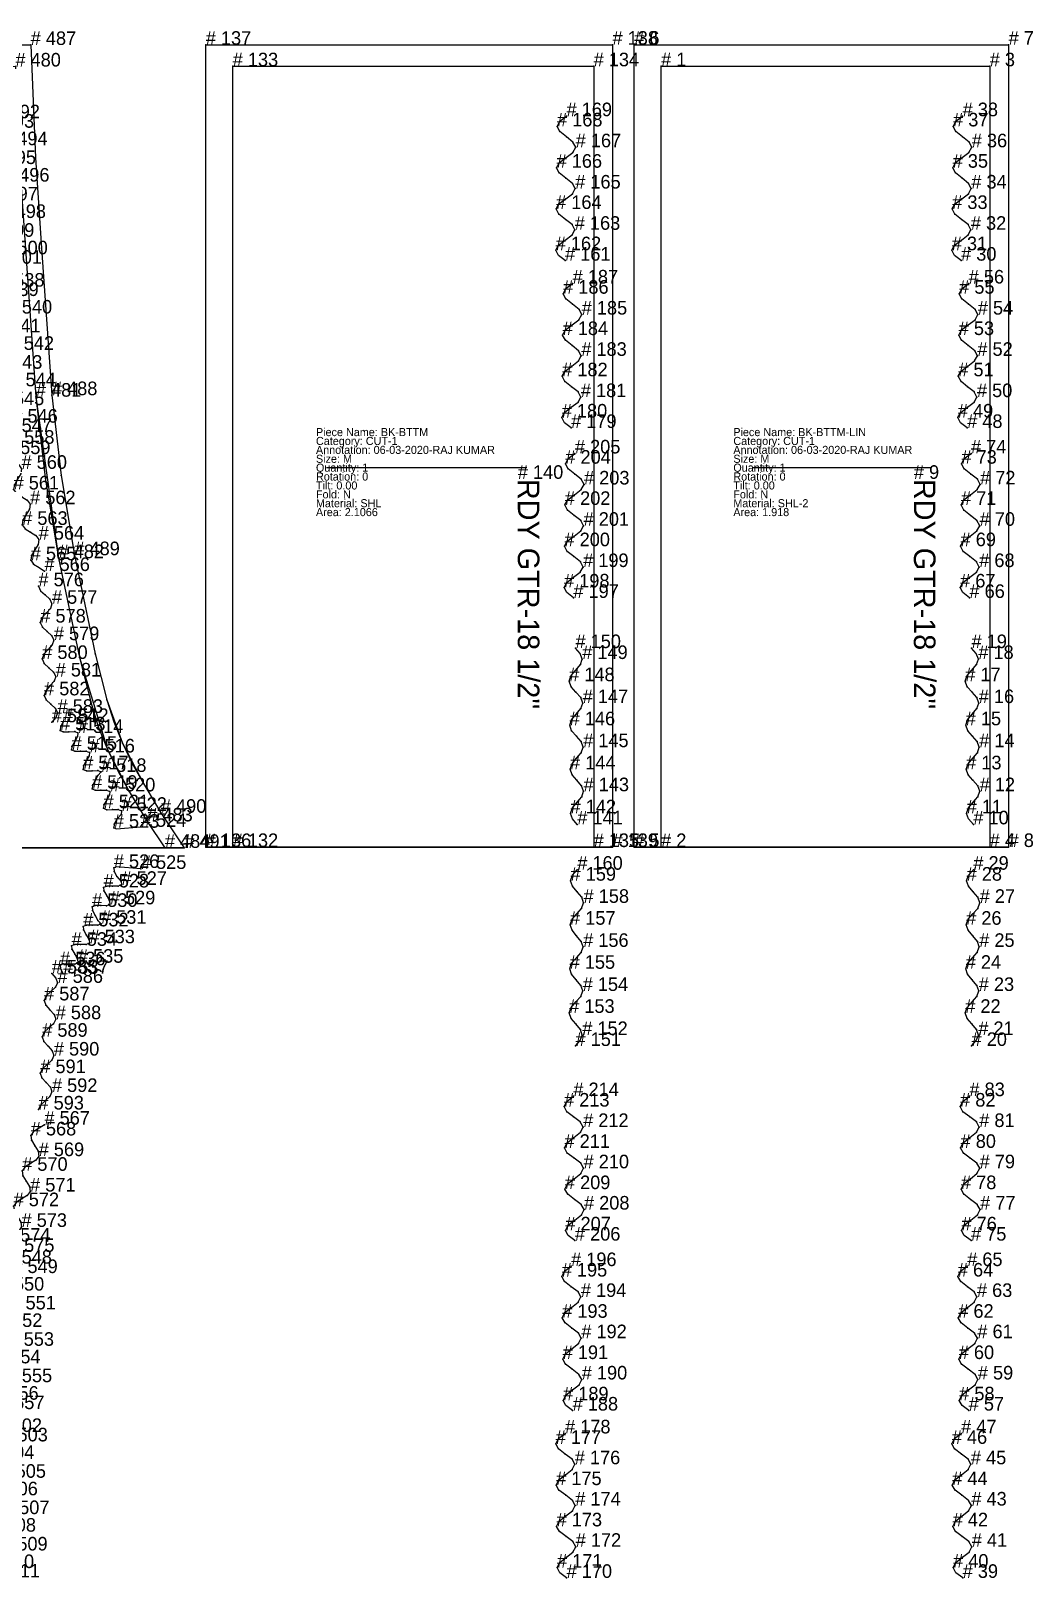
# Model space of a CAD drawing. Header units: metres. Extents: x -0.2 to 90.3, y -2.1 to 58.3.
# Drawn here: x 67.02 to 90.27, y 22.43 to 58.32 of the extents above; entities that cross this region are included whole.
import ezdxf

# ---------------------------------------------------------------- set-up
doc = ezdxf.new("R2010")
doc.units = ezdxf.units.M

# ---------------------------------------------------------------- blocks, each defined once
blk = doc.blocks.new('1')
at = {"layer": '1'}
blk.add_lwpolyline([(81.019, 39.389), (81.019, 43.595), (81.019, 47.625), (81.019, 53.809), (81.019, 57.999), (89.707, 58), (89.707, 39.39)], close=True, dxfattribs=at)
at = {"layer": '14'}
blk.add_lwpolyline([(81.644, 39.389), (81.644, 43.595), (81.644, 47.625), (81.644, 53.809), (81.644, 57.5), (89.269, 57.5), (89.269, 39.39)], close=True, dxfattribs=at)
at = {"layer": '2'}
for p in [(81.019, 57.999), (89.707, 58), (81.644, 57.5), (89.269, 57.5), (88.64, 56.342), (88.604, 52.991), (88.781, 52.461), (88.745, 49.11), (88.834, 48.519), (88.798, 45.168), (88.847, 44.004), (88.889, 39.916), (81.019, 39.389), (81.644, 39.389), (89.269, 39.39), (89.707, 39.39), (88.889, 38.863), (88.847, 34.775), (88.798, 33.611), (88.834, 30.26), (88.745, 29.669), (88.781, 26.318), (88.605, 25.788), (88.641, 22.437)]:
    blk.add_point(p, dxfattribs=at)
at = {"layer": '3'}
for p in [(88.419, 56.105), (88.482, 55.984), (88.635, 55.863), (88.789, 55.742), (88.474, 55.266), (88.63, 55.384), (88.786, 55.502), (88.852, 55.621), (88.409, 55.147), (88.471, 55.027), (88.625, 54.906), (88.779, 54.784), (88.841, 54.664), (88.398, 54.19), (88.464, 54.309), (88.62, 54.427), (88.776, 54.545), (88.461, 54.07), (88.615, 53.948), (88.766, 53.588), (88.768, 53.827), (88.831, 53.707), (88.388, 53.233), (88.453, 53.352), (88.61, 53.47), (88.56, 52.224), (88.622, 52.103), (88.776, 51.982), (88.93, 51.861), (88.992, 51.74), (88.615, 51.385), (88.771, 51.503), (88.927, 51.621), (88.549, 51.266), (88.612, 51.146), (88.766, 51.025), (88.917, 50.664), (88.919, 50.903), (88.982, 50.783), (88.539, 50.309), (88.604, 50.428), (88.761, 50.546), (88.602, 50.189), (88.755, 50.067), (88.909, 49.946), (88.75, 49.589), (88.906, 49.707), (88.972, 49.826), (88.529, 49.352), (88.594, 49.471), (88.612, 48.282), (88.675, 48.162), (88.829, 48.041), (88.982, 47.919), (89.045, 47.799), (88.668, 47.444), (88.824, 47.562), (88.98, 47.68), (88.602, 47.325), (88.665, 47.205), (88.819, 47.083), (88.97, 46.722), (88.972, 46.962), (89.035, 46.841), (88.592, 46.368), (88.657, 46.486), (88.813, 46.604), (88.655, 46.247), (88.808, 46.126), (88.962, 46.004), (88.803, 45.647), (88.959, 45.765), (89.025, 45.884), (88.582, 45.41), (88.647, 45.529), (88.852, 43.493), (88.96, 43.622), (89.004, 43.751), (88.701, 43.236), (88.745, 43.365), (88.747, 43.109), (88.858, 42.982), (88.968, 42.856), (89.014, 42.728), (88.863, 42.471), (88.97, 42.6), (88.712, 42.214), (88.755, 42.342), (88.758, 42.087), (88.868, 41.96), (88.978, 41.834), (89.025, 41.706), (88.766, 41.32), (88.874, 41.449), (88.981, 41.578), (88.722, 41.192), (88.769, 41.065), (88.879, 40.938), (88.989, 40.812), (88.992, 40.556), (89.035, 40.684), (88.777, 40.298), (88.884, 40.427), (88.733, 40.17), (88.733, 38.609), (88.777, 38.481), (88.884, 38.352), (88.992, 38.223), (89.036, 38.095), (88.769, 37.714), (88.879, 37.841), (88.989, 37.967), (88.722, 37.587), (88.766, 37.459), (88.874, 37.33), (88.981, 37.201), (89.025, 37.073), (88.758, 36.692), (88.868, 36.819), (88.979, 36.945), (88.712, 36.565), (88.755, 36.437), (88.863, 36.308), (88.968, 35.923), (88.971, 36.179), (89.014, 36.051), (88.701, 35.543), (88.748, 35.67), (88.858, 35.797), (88.745, 35.414), (88.852, 35.286), (88.96, 35.157), (89.004, 35.028), (88.582, 33.369), (88.647, 33.25), (88.803, 33.132), (88.959, 33.014), (88.962, 32.775), (89.025, 32.895), (88.592, 32.411), (88.655, 32.532), (88.808, 32.653), (88.658, 32.292), (88.814, 32.174), (88.97, 32.056), (88.819, 31.696), (88.972, 31.817), (89.035, 31.938), (88.602, 31.454), (88.665, 31.574), (88.668, 31.335), (88.824, 31.217), (88.98, 31.099), (89.046, 30.98), (88.676, 30.617), (88.829, 30.738), (88.983, 30.86), (88.613, 30.497), (88.529, 29.427), (88.594, 29.308), (88.751, 29.19), (88.907, 29.072), (88.756, 28.712), (88.909, 28.833), (88.972, 28.953), (88.539, 28.47), (88.602, 28.59), (88.605, 28.351), (88.761, 28.233), (88.917, 28.115), (88.982, 27.996), (88.612, 27.633), (88.766, 27.754), (88.92, 27.876), (88.55, 27.513), (88.615, 27.394), (88.771, 27.276), (88.927, 27.158), (88.93, 26.918), (88.993, 27.039), (88.623, 26.676), (88.776, 26.797), (88.56, 26.555), (88.388, 25.546), (88.454, 25.427), (88.61, 25.309), (88.766, 25.191), (88.615, 24.831), (88.769, 24.952), (88.832, 25.072), (88.399, 24.589), (88.462, 24.709), (88.464, 24.47), (88.62, 24.352), (88.776, 24.234), (88.842, 24.115), (88.472, 23.752), (88.625, 23.873), (88.779, 23.995), (88.409, 23.632), (88.474, 23.513), (88.631, 23.395), (88.787, 23.277), (88.789, 23.037), (88.852, 23.158), (88.419, 22.674), (88.482, 22.795), (88.636, 22.916)]:
    blk.add_point(p, dxfattribs=at)
at = {"layer": '6'}
blk.add_line((81.019, 39.389), (89.707, 39.39), dxfattribs=at)
at = {"layer": '7'}
blk.add_line((83.769, 48.195), (87.894, 48.195), dxfattribs=at)
at = {"layer": '8'}
for points in [[(88.604, 52.991), (88.451, 53.112), (88.388, 53.233), (88.453, 53.352), (88.61, 53.47), (88.766, 53.588), (88.831, 53.707), (88.768, 53.827), (88.615, 53.948), (88.461, 54.07), (88.398, 54.19), (88.464, 54.309), (88.62, 54.427), (88.776, 54.545), (88.841, 54.664), (88.779, 54.784), (88.625, 54.906), (88.471, 55.027), (88.409, 55.147), (88.474, 55.266), (88.63, 55.384), (88.786, 55.502), (88.852, 55.621), (88.789, 55.742), (88.635, 55.863), (88.482, 55.984), (88.419, 56.105), (88.484, 56.224), (88.64, 56.342)], [(88.745, 49.11), (88.592, 49.231), (88.529, 49.352), (88.594, 49.471), (88.75, 49.589), (88.906, 49.707), (88.972, 49.826), (88.909, 49.946), (88.755, 50.067), (88.602, 50.189), (88.539, 50.309), (88.604, 50.428), (88.761, 50.546), (88.917, 50.664), (88.982, 50.783), (88.919, 50.903), (88.766, 51.025), (88.612, 51.146), (88.549, 51.266), (88.615, 51.385), (88.771, 51.503), (88.927, 51.621), (88.992, 51.74), (88.93, 51.861), (88.776, 51.982), (88.622, 52.103), (88.56, 52.224), (88.625, 52.343), (88.781, 52.461)], [(88.798, 45.168), (88.644, 45.29), (88.582, 45.41), (88.647, 45.529), (88.803, 45.647), (88.959, 45.765), (89.025, 45.884), (88.962, 46.004), (88.808, 46.126), (88.655, 46.247), (88.592, 46.368), (88.657, 46.486), (88.813, 46.604), (88.97, 46.722), (89.035, 46.841), (88.972, 46.962), (88.819, 47.083), (88.665, 47.205), (88.602, 47.325), (88.668, 47.444), (88.824, 47.562), (88.98, 47.68), (89.045, 47.799), (88.982, 47.919), (88.829, 48.041), (88.675, 48.162), (88.612, 48.282), (88.678, 48.401), (88.834, 48.519)], [(88.889, 39.916), (88.779, 40.043), (88.733, 40.17), (88.777, 40.298), (88.884, 40.427), (88.992, 40.556), (89.035, 40.684), (88.989, 40.812), (88.879, 40.938), (88.769, 41.065), (88.722, 41.192), (88.766, 41.32), (88.874, 41.449), (88.981, 41.578), (89.025, 41.706), (88.978, 41.834), (88.868, 41.96), (88.758, 42.087), (88.712, 42.214), (88.755, 42.342), (88.863, 42.471), (88.97, 42.6), (89.014, 42.728), (88.968, 42.856), (88.858, 42.982), (88.747, 43.109), (88.701, 43.236), (88.745, 43.365), (88.852, 43.493), (88.96, 43.622), (89.004, 43.751), (88.957, 43.878), (88.847, 44.004)], [(88.847, 34.775), (88.957, 34.901), (89.004, 35.028), (88.96, 35.157), (88.852, 35.286), (88.745, 35.414), (88.701, 35.543), (88.748, 35.67), (88.858, 35.797), (88.968, 35.923), (89.014, 36.051), (88.971, 36.179), (88.863, 36.308), (88.755, 36.437), (88.712, 36.565), (88.758, 36.692), (88.868, 36.819), (88.979, 36.945), (89.025, 37.073), (88.981, 37.201), (88.874, 37.33), (88.766, 37.459), (88.722, 37.587), (88.769, 37.714), (88.879, 37.841), (88.989, 37.967), (89.036, 38.095), (88.992, 38.223), (88.884, 38.352), (88.777, 38.481), (88.733, 38.609), (88.779, 38.736), (88.889, 38.863)], [(88.834, 30.26), (88.678, 30.378), (88.613, 30.497), (88.676, 30.617), (88.829, 30.738), (88.983, 30.86), (89.046, 30.98), (88.98, 31.099), (88.824, 31.217), (88.668, 31.335), (88.602, 31.454), (88.665, 31.574), (88.819, 31.696), (88.972, 31.817), (89.035, 31.938), (88.97, 32.056), (88.814, 32.174), (88.658, 32.292), (88.592, 32.411), (88.655, 32.532), (88.808, 32.653), (88.962, 32.775), (89.025, 32.895), (88.959, 33.014), (88.803, 33.132), (88.647, 33.25), (88.582, 33.369), (88.645, 33.489), (88.798, 33.611)], [(88.781, 26.318), (88.625, 26.436), (88.56, 26.555), (88.623, 26.676), (88.776, 26.797), (88.93, 26.918), (88.993, 27.039), (88.927, 27.158), (88.771, 27.276), (88.615, 27.394), (88.55, 27.513), (88.612, 27.633), (88.766, 27.754), (88.92, 27.876), (88.982, 27.996), (88.917, 28.115), (88.761, 28.233), (88.605, 28.351), (88.539, 28.47), (88.602, 28.59), (88.756, 28.712), (88.909, 28.833), (88.972, 28.953), (88.907, 29.072), (88.751, 29.19), (88.594, 29.308), (88.529, 29.427), (88.592, 29.548), (88.745, 29.669)], [(88.641, 22.437), (88.485, 22.555), (88.419, 22.674), (88.482, 22.795), (88.636, 22.916), (88.789, 23.037), (88.852, 23.158), (88.787, 23.277), (88.631, 23.395), (88.474, 23.513), (88.409, 23.632), (88.472, 23.752), (88.625, 23.873), (88.779, 23.995), (88.842, 24.115), (88.776, 24.234), (88.62, 24.352), (88.464, 24.47), (88.399, 24.589), (88.462, 24.709), (88.615, 24.831), (88.769, 24.952), (88.832, 25.072), (88.766, 25.191), (88.61, 25.309), (88.454, 25.427), (88.388, 25.546), (88.451, 25.667), (88.605, 25.788)]]:
    blk.add_lwpolyline(points, dxfattribs=at)
at = {"layer": '1'}
for s, height, p in [('# 6', 0.315, (81.019, 57.999)), ('# 7', 0.315, (89.707, 58)), ('Category: CUT-1', 0.1875, (83.319, 48.715)), ('Piece Name: BK-BTTM-LIN', 0.1875, (83.319, 48.921)), ('Annotation: 06-03-2020-RAJ KUMAR', 0.1875, (83.319, 48.508)), ('Size: M', 0.1875, (83.319, 48.302)), ('Quantity: 1', 0.1875, (83.319, 48.096)), ('Tilt: 0.00', 0.1875, (83.319, 47.683)), ('Rotation: 0', 0.1875, (83.319, 47.89)), ('Fold: N', 0.1875, (83.319, 47.477)), ('Material: SHL-2', 0.1875, (83.319, 47.271)), ('Area: 1.918', 0.1875, (83.319, 47.065)), ('# 5', 0.315, (81.019, 39.389)), ('# 8', 0.315, (89.707, 39.39))]:
    blk.add_text(s, height=height, dxfattribs=at).set_placement(p)
at = {"layer": '14'}
for s, p in [('# 1', (81.644, 57.5)), ('# 3', (89.269, 57.5)), ('# 2', (81.644, 39.389)), ('# 4', (89.269, 39.39))]:
    blk.add_text(s, height=0.315, dxfattribs=at).set_placement(p)
at = {"layer": '25'}
blk.add_text('# 9', height=0.315, dxfattribs=at).set_placement((87.509, 47.93))
blk.add_text("RDY GTR-18 1/2''", height=0.5, rotation=270, dxfattribs=at).set_placement((87.509, 47.93))
at = {"layer": '8'}
for s, p in [('# 37', (88.419, 56.105)), ('# 38', (88.64, 56.342)), ('# 36', (88.852, 55.621)), ('# 35', (88.409, 55.147)), ('# 34', (88.841, 54.664)), ('# 33', (88.398, 54.19)), ('# 32', (88.831, 53.707)), ('# 31', (88.388, 53.233)), ('# 30', (88.604, 52.991)), ('# 56', (88.781, 52.461)), ('# 55', (88.56, 52.224)), ('# 54', (88.992, 51.74)), ('# 53', (88.549, 51.266)), ('# 52', (88.982, 50.783)), ('# 51', (88.539, 50.309)), ('# 50', (88.972, 49.826)), ('# 49', (88.529, 49.352)), ('# 48', (88.745, 49.11)), ('# 74', (88.834, 48.519)), ('# 73', (88.612, 48.282)), ('# 72', (89.045, 47.799)), ('# 71', (88.602, 47.325)), ('# 70', (89.035, 46.841)), ('# 69', (88.592, 46.368)), ('# 68', (89.025, 45.884)), ('# 67', (88.582, 45.41)), ('# 66', (88.798, 45.168)), ('# 19', (88.847, 44.004)), ('# 18', (89.004, 43.751)), ('# 17', (88.701, 43.236)), ('# 16', (89.014, 42.728)), ('# 15', (88.712, 42.214)), ('# 14', (89.025, 41.706)), ('# 13', (88.722, 41.192)), ('# 12', (89.035, 40.684)), ('# 11', (88.733, 40.17)), ('# 10', (88.889, 39.916)), ('# 29', (88.889, 38.863)), ('# 28', (88.733, 38.609)), ('# 27', (89.036, 38.095)), ('# 26', (88.722, 37.587)), ('# 25', (89.025, 37.073)), ('# 24', (88.712, 36.565)), ('# 23', (89.014, 36.051)), ('# 22', (88.701, 35.543)), ('# 21', (89.004, 35.028)), ('# 20', (88.847, 34.775)), ('# 83', (88.798, 33.611)), ('# 82', (88.582, 33.369)), ('# 81', (89.025, 32.895)), ('# 80', (88.592, 32.411)), ('# 79', (89.035, 31.938)), ('# 78', (88.602, 31.454)), ('# 77', (89.046, 30.98)), ('# 76', (88.613, 30.497)), ('# 75', (88.834, 30.26)), ('# 65', (88.745, 29.669)), ('# 64', (88.529, 29.427)), ('# 63', (88.972, 28.953)), ('# 62', (88.539, 28.47)), ('# 61', (88.982, 27.996)), ('# 60', (88.55, 27.513)), ('# 59', (88.993, 27.039)), ('# 58', (88.56, 26.555)), ('# 57', (88.781, 26.318)), ('# 46', (88.388, 25.546)), ('# 47', (88.605, 25.788)), ('# 45', (88.832, 25.072)), ('# 44', (88.399, 24.589)), ('# 43', (88.842, 24.115)), ('# 42', (88.409, 23.632)), ('# 41', (88.852, 23.158)), ('# 40', (88.419, 22.674)), ('# 39', (88.641, 22.437))]:
    blk.add_text(s, height=0.315, dxfattribs=at).set_placement(p)
blk = doc.blocks.new('4')
at = {"layer": '1'}
blk.add_lwpolyline([(71.079, 39.389), (71.079, 44.829), (71.079, 51.326), (71.079, 57.999), (80.516, 58), (80.516, 39.39)], close=True, dxfattribs=at)
at = {"layer": '14'}
blk.add_lwpolyline([(71.704, 39.389), (71.704, 44.829), (71.704, 51.326), (71.704, 57.499), (80.079, 57.5), (80.079, 39.389)], close=True, dxfattribs=at)
at = {"layer": '2'}
for p in [(71.079, 57.999), (80.516, 58), (71.704, 57.499), (80.079, 57.5), (79.45, 56.342), (79.414, 52.991), (79.591, 52.461), (79.555, 49.11), (79.644, 48.519), (79.608, 45.168), (79.657, 44.004), (79.699, 39.916), (71.079, 39.389), (71.704, 39.389), (80.079, 39.389), (80.516, 39.39), (79.699, 38.863), (79.657, 34.775), (79.608, 33.611), (79.644, 30.26), (79.555, 29.669), (79.591, 26.318), (79.415, 25.788), (79.451, 22.437)]:
    blk.add_point(p, dxfattribs=at)
at = {"layer": '3'}
for p in [(79.229, 56.105), (79.292, 55.984), (79.445, 55.863), (79.599, 55.742), (79.284, 55.266), (79.44, 55.384), (79.596, 55.502), (79.662, 55.621), (79.219, 55.147), (79.281, 55.027), (79.435, 54.906), (79.589, 54.784), (79.651, 54.664), (79.208, 54.19), (79.274, 54.309), (79.43, 54.427), (79.586, 54.545), (79.271, 54.07), (79.425, 53.948), (79.576, 53.588), (79.578, 53.827), (79.641, 53.707), (79.198, 53.233), (79.263, 53.352), (79.42, 53.47), (79.37, 52.224), (79.432, 52.103), (79.586, 51.982), (79.74, 51.861), (79.802, 51.74), (79.425, 51.385), (79.581, 51.503), (79.737, 51.621), (79.359, 51.266), (79.422, 51.146), (79.576, 51.025), (79.727, 50.664), (79.729, 50.903), (79.792, 50.783), (79.349, 50.309), (79.414, 50.428), (79.571, 50.546), (79.412, 50.189), (79.565, 50.067), (79.719, 49.946), (79.56, 49.589), (79.716, 49.707), (79.782, 49.826), (79.339, 49.352), (79.404, 49.471), (79.422, 48.282), (79.485, 48.162), (79.639, 48.041), (79.792, 47.919), (79.855, 47.799), (79.478, 47.444), (79.634, 47.562), (79.79, 47.68), (79.412, 47.325), (79.475, 47.204), (79.629, 47.083), (79.78, 46.722), (79.782, 46.962), (79.845, 46.841), (79.402, 46.367), (79.467, 46.486), (79.623, 46.604), (79.465, 46.247), (79.618, 46.126), (79.772, 46.004), (79.613, 45.647), (79.769, 45.765), (79.835, 45.884), (79.392, 45.41), (79.457, 45.529), (79.662, 43.493), (79.77, 43.622), (79.814, 43.751), (79.511, 43.236), (79.555, 43.365), (79.557, 43.109), (79.668, 42.982), (79.778, 42.856), (79.824, 42.728), (79.673, 42.471), (79.78, 42.6), (79.522, 42.214), (79.565, 42.342), (79.568, 42.087), (79.678, 41.96), (79.788, 41.834), (79.835, 41.706), (79.576, 41.32), (79.684, 41.449), (79.791, 41.578), (79.532, 41.192), (79.579, 41.065), (79.689, 40.938), (79.799, 40.812), (79.802, 40.556), (79.845, 40.684), (79.587, 40.298), (79.694, 40.427), (79.543, 40.17), (79.543, 38.609), (79.587, 38.481), (79.694, 38.352), (79.802, 38.223), (79.845, 38.095), (79.579, 37.714), (79.689, 37.841), (79.799, 37.967), (79.532, 37.587), (79.576, 37.459), (79.684, 37.33), (79.791, 37.201), (79.835, 37.073), (79.568, 36.692), (79.678, 36.819), (79.788, 36.945), (79.522, 36.565), (79.565, 36.437), (79.673, 36.308), (79.778, 35.923), (79.781, 36.179), (79.824, 36.051), (79.511, 35.543), (79.557, 35.67), (79.668, 35.797), (79.555, 35.414), (79.662, 35.286), (79.77, 35.157), (79.814, 35.028), (79.392, 33.369), (79.457, 33.25), (79.613, 33.132), (79.769, 33.014), (79.772, 32.774), (79.835, 32.895), (79.402, 32.411), (79.465, 32.532), (79.618, 32.653), (79.467, 32.292), (79.624, 32.174), (79.78, 32.056), (79.629, 31.696), (79.782, 31.817), (79.845, 31.937), (79.412, 31.454), (79.475, 31.574), (79.478, 31.335), (79.634, 31.217), (79.79, 31.099), (79.855, 30.98), (79.486, 30.617), (79.639, 30.738), (79.793, 30.86), (79.423, 30.497), (79.339, 29.427), (79.404, 29.308), (79.56, 29.19), (79.717, 29.072), (79.566, 28.712), (79.719, 28.833), (79.782, 28.953), (79.349, 28.47), (79.412, 28.59), (79.415, 28.351), (79.571, 28.233), (79.727, 28.115), (79.792, 27.996), (79.422, 27.633), (79.576, 27.754), (79.729, 27.876), (79.36, 27.513), (79.425, 27.394), (79.581, 27.276), (79.737, 27.158), (79.74, 26.918), (79.803, 27.039), (79.433, 26.676), (79.586, 26.797), (79.37, 26.555), (79.198, 25.546), (79.264, 25.427), (79.42, 25.309), (79.576, 25.191), (79.425, 24.831), (79.579, 24.952), (79.641, 25.072), (79.209, 24.589), (79.272, 24.709), (79.274, 24.47), (79.43, 24.352), (79.586, 24.234), (79.652, 24.115), (79.282, 23.752), (79.435, 23.873), (79.589, 23.995), (79.219, 23.632), (79.284, 23.513), (79.441, 23.395), (79.597, 23.277), (79.599, 23.037), (79.662, 23.158), (79.229, 22.674), (79.292, 22.795), (79.446, 22.916)]:
    blk.add_point(p, dxfattribs=at)
at = {"layer": '6'}
blk.add_line((71.079, 39.389), (80.516, 39.39), dxfattribs=at)
at = {"layer": '7'}
blk.add_line((73.879, 48.195), (78.529, 48.195), dxfattribs=at)
at = {"layer": '8'}
for points in [[(79.414, 52.991), (79.261, 53.112), (79.198, 53.233), (79.263, 53.352), (79.42, 53.47), (79.576, 53.588), (79.641, 53.707), (79.578, 53.827), (79.425, 53.948), (79.271, 54.07), (79.208, 54.19), (79.274, 54.309), (79.43, 54.427), (79.586, 54.545), (79.651, 54.664), (79.589, 54.784), (79.435, 54.906), (79.281, 55.027), (79.219, 55.147), (79.284, 55.266), (79.44, 55.384), (79.596, 55.502), (79.662, 55.621), (79.599, 55.742), (79.445, 55.863), (79.292, 55.984), (79.229, 56.105), (79.294, 56.224), (79.45, 56.342)], [(79.555, 49.11), (79.402, 49.231), (79.339, 49.352), (79.404, 49.471), (79.56, 49.589), (79.716, 49.707), (79.782, 49.826), (79.719, 49.946), (79.565, 50.067), (79.412, 50.189), (79.349, 50.309), (79.414, 50.428), (79.571, 50.546), (79.727, 50.664), (79.792, 50.783), (79.729, 50.903), (79.576, 51.025), (79.422, 51.146), (79.359, 51.266), (79.425, 51.385), (79.581, 51.503), (79.737, 51.621), (79.802, 51.74), (79.74, 51.861), (79.586, 51.982), (79.432, 52.103), (79.37, 52.224), (79.435, 52.343), (79.591, 52.461)], [(79.608, 45.168), (79.454, 45.29), (79.392, 45.41), (79.457, 45.529), (79.613, 45.647), (79.769, 45.765), (79.835, 45.884), (79.772, 46.004), (79.618, 46.126), (79.465, 46.247), (79.402, 46.367), (79.467, 46.486), (79.623, 46.604), (79.78, 46.722), (79.845, 46.841), (79.782, 46.962), (79.629, 47.083), (79.475, 47.204), (79.412, 47.325), (79.478, 47.444), (79.634, 47.562), (79.79, 47.68), (79.855, 47.799), (79.792, 47.919), (79.639, 48.041), (79.485, 48.162), (79.422, 48.282), (79.488, 48.401), (79.644, 48.519)], [(79.699, 39.916), (79.589, 40.043), (79.543, 40.17), (79.587, 40.298), (79.694, 40.427), (79.802, 40.556), (79.845, 40.684), (79.799, 40.812), (79.689, 40.938), (79.579, 41.065), (79.532, 41.192), (79.576, 41.32), (79.684, 41.449), (79.791, 41.578), (79.835, 41.706), (79.788, 41.834), (79.678, 41.96), (79.568, 42.087), (79.522, 42.214), (79.565, 42.342), (79.673, 42.471), (79.78, 42.6), (79.824, 42.728), (79.778, 42.856), (79.668, 42.982), (79.557, 43.109), (79.511, 43.236), (79.555, 43.365), (79.662, 43.493), (79.77, 43.622), (79.814, 43.751), (79.767, 43.878), (79.657, 44.004)], [(79.657, 34.775), (79.767, 34.901), (79.814, 35.028), (79.77, 35.157), (79.662, 35.286), (79.555, 35.414), (79.511, 35.543), (79.557, 35.67), (79.668, 35.797), (79.778, 35.923), (79.824, 36.051), (79.781, 36.179), (79.673, 36.308), (79.565, 36.437), (79.522, 36.565), (79.568, 36.692), (79.678, 36.819), (79.788, 36.945), (79.835, 37.073), (79.791, 37.201), (79.684, 37.33), (79.576, 37.459), (79.532, 37.587), (79.579, 37.714), (79.689, 37.841), (79.799, 37.967), (79.845, 38.095), (79.802, 38.223), (79.694, 38.352), (79.587, 38.481), (79.543, 38.609), (79.589, 38.736), (79.699, 38.863)], [(79.644, 30.26), (79.488, 30.378), (79.423, 30.497), (79.486, 30.617), (79.639, 30.738), (79.793, 30.86), (79.855, 30.98), (79.79, 31.099), (79.634, 31.217), (79.478, 31.335), (79.412, 31.454), (79.475, 31.574), (79.629, 31.696), (79.782, 31.817), (79.845, 31.937), (79.78, 32.056), (79.624, 32.174), (79.467, 32.292), (79.402, 32.411), (79.465, 32.532), (79.618, 32.653), (79.772, 32.774), (79.835, 32.895), (79.769, 33.014), (79.613, 33.132), (79.457, 33.25), (79.392, 33.369), (79.455, 33.489), (79.608, 33.611)], [(79.591, 26.318), (79.435, 26.436), (79.37, 26.555), (79.433, 26.676), (79.586, 26.797), (79.74, 26.918), (79.803, 27.039), (79.737, 27.158), (79.581, 27.276), (79.425, 27.394), (79.36, 27.513), (79.422, 27.633), (79.576, 27.754), (79.729, 27.876), (79.792, 27.996), (79.727, 28.115), (79.571, 28.233), (79.415, 28.351), (79.349, 28.47), (79.412, 28.59), (79.566, 28.712), (79.719, 28.833), (79.782, 28.953), (79.717, 29.072), (79.56, 29.19), (79.404, 29.308), (79.339, 29.427), (79.402, 29.548), (79.555, 29.669)], [(79.451, 22.437), (79.295, 22.555), (79.229, 22.674), (79.292, 22.795), (79.446, 22.916), (79.599, 23.037), (79.662, 23.158), (79.597, 23.277), (79.441, 23.395), (79.284, 23.513), (79.219, 23.632), (79.282, 23.752), (79.435, 23.873), (79.589, 23.995), (79.652, 24.115), (79.586, 24.234), (79.43, 24.352), (79.274, 24.47), (79.209, 24.589), (79.272, 24.709), (79.425, 24.831), (79.579, 24.952), (79.641, 25.072), (79.576, 25.191), (79.42, 25.309), (79.264, 25.427), (79.198, 25.546), (79.261, 25.667), (79.415, 25.788)]]:
    blk.add_lwpolyline(points, dxfattribs=at)
at = {"layer": '1'}
for s, height, p in [('# 137', 0.315, (71.079, 57.999)), ('# 138', 0.315, (80.516, 58)), ('Category: CUT-1', 0.1875, (73.635, 48.715)), ('Piece Name: BK-BTTM', 0.1875, (73.635, 48.921)), ('Annotation: 06-03-2020-RAJ KUMAR', 0.1875, (73.635, 48.508)), ('Size: M', 0.1875, (73.635, 48.302)), ('Quantity: 1', 0.1875, (73.635, 48.096)), ('Tilt: 0.00', 0.1875, (73.635, 47.683)), ('Rotation: 0', 0.1875, (73.635, 47.89)), ('Fold: N', 0.1875, (73.635, 47.477)), ('Material: SHL', 0.1875, (73.635, 47.271)), ('Area: 2.1066', 0.1875, (73.635, 47.065)), ('# 136', 0.315, (71.079, 39.389)), ('# 139', 0.315, (80.516, 39.39))]:
    blk.add_text(s, height=height, dxfattribs=at).set_placement(p)
at = {"layer": '14'}
for s, p in [('# 133', (71.704, 57.499)), ('# 134', (80.079, 57.5)), ('# 132', (71.704, 39.389)), ('# 135', (80.079, 39.389))]:
    blk.add_text(s, height=0.315, dxfattribs=at).set_placement(p)
at = {"layer": '25'}
blk.add_text('# 140', height=0.315, dxfattribs=at).set_placement((78.319, 47.93))
blk.add_text("RDY GTR-18 1/2''", height=0.5, rotation=270, dxfattribs=at).set_placement((78.319, 47.93))
at = {"layer": '8'}
for s, p in [('# 168', (79.229, 56.105)), ('# 169', (79.45, 56.342)), ('# 167', (79.662, 55.621)), ('# 166', (79.219, 55.147)), ('# 165', (79.651, 54.664)), ('# 164', (79.208, 54.19)), ('# 163', (79.641, 53.707)), ('# 162', (79.198, 53.233)), ('# 161', (79.414, 52.991)), ('# 187', (79.591, 52.461)), ('# 186', (79.37, 52.224)), ('# 185', (79.802, 51.74)), ('# 184', (79.359, 51.266)), ('# 183', (79.792, 50.783)), ('# 182', (79.349, 50.309)), ('# 181', (79.782, 49.826)), ('# 180', (79.339, 49.352)), ('# 179', (79.555, 49.11)), ('# 205', (79.644, 48.519)), ('# 204', (79.422, 48.282)), ('# 203', (79.855, 47.799)), ('# 202', (79.412, 47.325)), ('# 201', (79.845, 46.841)), ('# 200', (79.402, 46.367)), ('# 199', (79.835, 45.884)), ('# 198', (79.392, 45.41)), ('# 197', (79.608, 45.168)), ('# 150', (79.657, 44.004)), ('# 149', (79.814, 43.751)), ('# 148', (79.511, 43.236)), ('# 147', (79.824, 42.728)), ('# 146', (79.522, 42.214)), ('# 145', (79.835, 41.706)), ('# 144', (79.532, 41.192)), ('# 143', (79.845, 40.684)), ('# 142', (79.543, 40.17)), ('# 141', (79.699, 39.916)), ('# 160', (79.699, 38.863)), ('# 159', (79.543, 38.609)), ('# 158', (79.845, 38.095)), ('# 157', (79.532, 37.587)), ('# 156', (79.835, 37.073)), ('# 155', (79.522, 36.565)), ('# 154', (79.824, 36.051)), ('# 153', (79.511, 35.543)), ('# 152', (79.814, 35.028)), ('# 151', (79.657, 34.775)), ('# 214', (79.608, 33.611)), ('# 213', (79.392, 33.369)), ('# 212', (79.835, 32.895)), ('# 211', (79.402, 32.411)), ('# 210', (79.845, 31.937)), ('# 209', (79.412, 31.454)), ('# 208', (79.855, 30.98)), ('# 207', (79.423, 30.497)), ('# 206', (79.644, 30.26)), ('# 196', (79.555, 29.669)), ('# 195', (79.339, 29.427)), ('# 194', (79.782, 28.953)), ('# 193', (79.349, 28.47)), ('# 192', (79.792, 27.996)), ('# 191', (79.36, 27.513)), ('# 190', (79.803, 27.039)), ('# 189', (79.37, 26.555)), ('# 188', (79.591, 26.318)), ('# 177', (79.198, 25.546)), ('# 178', (79.415, 25.788)), ('# 176', (79.641, 25.072)), ('# 175', (79.209, 24.589)), ('# 174', (79.652, 24.115)), ('# 173', (79.219, 23.632)), ('# 172', (79.662, 23.158)), ('# 171', (79.229, 22.674)), ('# 170', (79.451, 22.437))]:
    blk.add_text(s, height=0.315, dxfattribs=at).set_placement(p)
blk = doc.blocks.new('11')
at = {"layer": '1'}
blk.add_lwpolyline([(60.253, 39.369), (60.252, 40.466), (60.202, 42.58), (60.026, 45.056), (59.769, 47.536), (59.152, 52.621), (58.796, 55.048), (58.336, 58), (67.017, 57.994), (67.124, 55.374), (67.269, 53.281), (67.51, 49.871), (67.727, 48.008), (68.03, 46.159), (68.516, 43.869), (68.783, 42.807), (69.143, 41.796), (69.63, 40.863), (70.037, 40.184), (70.579, 39.37)], close=True, dxfattribs=at)
at = {"layer": '14'}
blk.add_lwpolyline([(60.878, 39.369), (60.877, 40.474), (60.826, 42.609), (60.39, 47.606), (59.771, 52.704), (59.414, 55.142), (59.047, 57.499), (66.662, 57.494), (66.75, 55.353), (66.895, 53.255), (67.137, 49.836), (67.662, 46.09), (68.151, 43.785), (68.797, 41.649), (69.303, 40.68), (69.722, 39.984), (70.131, 39.37)], close=True, dxfattribs=at)
at = {"layer": '2'}
for p in [(58.336, 58), (67.017, 57.994), (59.047, 57.499), (66.662, 57.494), (66.177, 56.294), (66.224, 52.919), (66.282, 52.389), (66.454, 49.015), (66.513, 48.743), (67.335, 45.792), (67.197, 45.439), (67.505, 42.283), (67.77, 42.29), (69.573, 39.858), (60.253, 39.369), (60.878, 39.369), (70.131, 39.37), (70.579, 39.37), (69.573, 38.882), (67.505, 36.458), (67.77, 36.45), (67.197, 33.301), (67.335, 32.949), (66.513, 29.997), (66.454, 29.726), (66.282, 26.351), (66.224, 25.821), (66.177, 22.447)]:
    blk.add_point(p, dxfattribs=at)
at = {"layer": '3'}
for p in [(66.042, 56.075), (66.09, 55.972), (66.198, 55.872), (66.307, 55.772), (66.355, 55.669), (66.122, 55.339), (66.22, 55.45), (66.318, 55.561), (66.75, 55.353), (67.124, 55.374), (66.085, 55.232), (66.133, 55.129), (66.242, 55.028), (66.35, 54.928), (66.263, 54.607), (66.361, 54.717), (66.398, 54.825), (66.128, 54.388), (66.165, 54.496), (66.176, 54.285), (66.268, 54.085), (66.279, 53.874), (66.285, 54.185), (66.316, 53.981), (66.046, 53.545), (66.084, 53.652), (66.181, 53.763), (66.094, 53.441), (66.203, 53.341), (66.311, 53.241), (66.359, 53.138), (66.895, 53.255), (67.269, 53.281), (59.152, 52.621), (59.771, 52.704), (66.147, 52.171), (66.195, 52.068), (66.304, 51.968), (66.412, 51.867), (66.46, 51.764), (66.19, 51.327), (66.227, 51.435), (66.325, 51.546), (66.423, 51.657), (66.238, 51.224), (66.347, 51.124), (66.455, 51.024), (66.368, 50.702), (66.466, 50.813), (66.503, 50.921), (66.233, 50.484), (66.271, 50.591), (66.281, 50.381), (66.39, 50.28), (66.498, 50.18), (66.509, 49.969), (66.546, 50.077), (66.276, 49.64), (66.314, 49.748), (66.324, 49.537), (66.411, 49.859), (67.137, 49.836), (67.51, 49.871), (66.433, 49.437), (66.541, 49.337), (66.59, 49.233), (66.421, 48.504), (66.488, 48.411), (66.613, 48.333), (66.738, 48.255), (66.804, 48.162), (66.637, 47.795), (66.712, 47.922), (66.788, 48.049), (67.727, 48.008), (59.769, 47.536), (60.39, 47.606), (66.62, 47.683), (66.687, 47.59), (66.812, 47.512), (66.937, 47.434), (66.911, 47.101), (66.987, 47.228), (67.003, 47.341), (66.819, 46.862), (66.836, 46.974), (66.886, 46.769), (67.011, 46.691), (67.136, 46.613), (67.186, 46.407), (67.202, 46.52), (67.018, 46.041), (67.035, 46.153), (67.085, 45.948), (67.11, 46.28), (67.662, 46.09), (68.03, 46.159), (67.354, 45.236), (60.026, 45.056), (67.462, 45.136), (67.473, 44.925), (67.51, 45.032), (67.24, 44.596), (67.278, 44.703), (67.375, 44.814), (67.288, 44.492), (67.397, 44.392), (67.505, 44.292), (67.554, 44.189), (67.321, 43.86), (67.419, 43.97), (67.516, 44.081), (68.151, 43.785), (68.516, 43.869), (67.284, 43.752), (67.332, 43.649), (67.44, 43.548), (67.549, 43.448), (67.462, 43.127), (67.559, 43.237), (67.597, 43.345), (67.327, 42.908), (67.364, 43.016), (67.375, 42.805), (68.783, 42.807), (60.202, 42.58), (60.826, 42.609), (67.483, 42.705), (67.592, 42.605), (67.64, 42.501), (67.697, 42.094), (67.772, 42.062), (67.905, 42.064), (68.037, 42.067), (68.112, 42.035), (67.966, 41.643), (67.973, 41.723), (68.039, 41.839), (68.104, 41.954), (68.797, 41.649), (69.143, 41.796), (68.04, 41.611), (68.173, 41.613), (68.241, 41.272), (68.305, 41.615), (68.307, 41.387), (68.372, 41.503), (68.38, 41.583), (68.234, 41.191), (68.308, 41.159), (68.441, 41.161), (68.513, 40.936), (68.574, 41.164), (68.578, 41.051), (68.648, 41.132), (68.44, 40.74), (68.447, 40.82), (68.514, 40.708), (68.647, 40.71), (68.779, 40.712), (68.847, 40.6), (68.854, 40.68), (69.303, 40.68), (69.63, 40.863), (60.252, 40.466), (60.877, 40.474), (68.708, 40.288), (68.715, 40.369), (68.781, 40.484), (68.783, 40.256), (68.915, 40.259), (69.048, 40.261), (69.122, 40.229), (68.945, 39.837), (68.952, 39.917), (69.018, 40.033), (69.115, 40.148), (69.722, 39.984), (70.037, 40.184), (68.945, 38.904), (68.952, 38.823), (68.708, 38.452), (68.783, 38.484), (68.915, 38.482), (69.018, 38.708), (69.048, 38.48), (69.115, 38.592), (69.122, 38.512), (68.715, 38.372), (68.781, 38.256), (68.847, 38.141), (68.854, 38.06), (68.44, 38.001), (68.447, 37.92), (68.513, 37.805), (68.514, 38.033), (68.578, 37.689), (68.647, 38.031), (68.779, 38.028), (68.234, 37.549), (68.241, 37.469), (68.307, 37.353), (68.308, 37.581), (68.441, 37.579), (68.574, 37.577), (68.648, 37.609), (67.966, 37.098), (67.973, 37.017), (68.04, 37.13), (68.173, 37.128), (68.305, 37.125), (68.372, 37.238), (68.38, 37.157), (67.697, 36.646), (67.772, 36.679), (67.905, 36.676), (68.037, 36.674), (68.039, 36.902), (68.104, 36.786), (68.112, 36.706), (67.375, 35.936), (67.483, 36.036), (67.592, 36.136), (67.64, 36.239), (67.327, 35.832), (67.364, 35.725), (67.462, 35.614), (67.44, 35.192), (67.549, 35.292), (67.559, 35.503), (67.597, 35.396), (67.284, 34.989), (67.321, 34.881), (67.332, 35.092), (67.419, 34.77), (67.516, 34.66), (67.554, 34.552), (67.24, 34.145), (67.288, 34.248), (67.397, 34.348), (67.505, 34.449), (67.278, 34.037), (67.375, 33.927), (67.473, 33.816), (67.354, 33.505), (67.462, 33.605), (67.51, 33.708), (67.018, 32.7), (67.085, 32.792), (67.035, 32.587), (67.11, 32.46), (67.186, 32.333), (66.886, 31.971), (67.011, 32.05), (67.136, 32.128), (67.202, 32.22), (66.819, 31.879), (66.836, 31.766), (66.911, 31.639), (66.812, 31.229), (66.937, 31.307), (66.987, 31.512), (67.003, 31.399), (66.62, 31.058), (66.637, 30.945), (66.687, 31.15), (66.712, 30.818), (66.788, 30.691), (66.804, 30.578), (66.421, 30.237), (66.488, 30.329), (66.613, 30.408), (66.738, 30.486), (66.59, 29.507), (66.276, 29.1), (66.324, 29.204), (66.433, 29.304), (66.541, 29.404), (66.314, 28.993), (66.411, 28.882), (66.509, 28.771), (66.281, 28.36), (66.39, 28.46), (66.498, 28.56), (66.546, 28.664), (66.233, 28.257), (66.271, 28.149), (66.368, 28.038), (66.455, 27.717), (66.466, 27.928), (66.503, 27.82), (66.19, 27.413), (66.227, 27.305), (66.238, 27.516), (66.347, 27.617), (66.325, 27.195), (66.423, 27.084), (66.46, 26.976), (66.147, 26.569), (66.195, 26.673), (66.304, 26.773), (66.412, 26.873), (66.311, 25.5), (66.359, 25.603), (66.046, 25.196), (66.094, 25.299), (66.203, 25.399), (66.084, 25.088), (66.181, 24.978), (66.279, 24.867), (66.176, 24.456), (66.268, 24.656), (66.285, 24.556), (66.316, 24.759), (66.128, 24.352), (66.165, 24.245), (66.263, 24.134), (66.242, 23.712), (66.35, 23.812), (66.361, 24.023), (66.398, 23.916), (66.085, 23.509), (66.122, 23.401), (66.133, 23.612), (66.22, 23.29), (66.307, 22.969), (66.318, 23.18), (66.355, 23.072), (66.042, 22.665), (66.09, 22.768), (66.198, 22.869)]:
    blk.add_point(p, dxfattribs=at)
at = {"layer": '6'}
blk.add_line((60.253, 39.369), (70.579, 39.37), dxfattribs=at)
at = {"layer": '7'}
blk.add_line((60.452, 48.186), (65.449, 48.186), dxfattribs=at)
at = {"layer": '8'}
for points in [[(66.177, 56.294), (66.079, 56.183), (66.042, 56.075), (66.09, 55.972), (66.198, 55.872), (66.307, 55.772), (66.355, 55.669), (66.318, 55.561), (66.22, 55.45), (66.122, 55.339), (66.085, 55.232), (66.133, 55.129), (66.242, 55.028), (66.35, 54.928), (66.398, 54.825), (66.361, 54.717), (66.263, 54.607), (66.165, 54.496), (66.128, 54.388), (66.176, 54.285), (66.285, 54.185), (66.268, 54.085), (66.316, 53.981), (66.279, 53.874), (66.181, 53.763), (66.084, 53.652), (66.046, 53.545), (66.094, 53.441), (66.203, 53.341), (66.311, 53.241), (66.359, 53.138), (66.322, 53.03), (66.224, 52.919)], [(66.282, 52.389), (66.184, 52.279), (66.147, 52.171), (66.195, 52.068), (66.304, 51.968), (66.412, 51.867), (66.46, 51.764), (66.423, 51.657), (66.325, 51.546), (66.227, 51.435), (66.19, 51.327), (66.238, 51.224), (66.347, 51.124), (66.455, 51.024), (66.503, 50.921), (66.466, 50.813), (66.368, 50.702), (66.271, 50.591), (66.233, 50.484), (66.281, 50.381), (66.39, 50.28), (66.498, 50.18), (66.546, 50.077), (66.509, 49.969), (66.411, 49.859), (66.314, 49.748), (66.276, 49.64), (66.324, 49.537), (66.433, 49.437), (66.541, 49.337), (66.59, 49.233), (66.552, 49.126), (66.454, 49.015)], [(66.513, 48.743), (66.438, 48.616), (66.421, 48.504), (66.488, 48.411), (66.613, 48.333), (66.738, 48.255), (66.804, 48.162), (66.788, 48.049), (66.712, 47.922), (66.637, 47.795), (66.62, 47.683), (66.687, 47.59), (66.812, 47.512), (66.937, 47.434), (67.003, 47.341), (66.987, 47.228), (66.911, 47.101), (66.836, 46.974), (66.819, 46.862), (66.886, 46.769), (67.011, 46.691), (67.136, 46.613), (67.202, 46.52), (67.186, 46.407), (67.11, 46.28), (67.035, 46.153), (67.018, 46.041), (67.085, 45.948), (67.21, 45.87), (67.335, 45.792)], [(67.197, 45.439), (67.245, 45.336), (67.354, 45.236), (67.462, 45.136), (67.51, 45.032), (67.473, 44.925), (67.375, 44.814), (67.278, 44.703), (67.24, 44.596), (67.288, 44.492), (67.397, 44.392), (67.505, 44.292), (67.554, 44.189), (67.516, 44.081), (67.419, 43.97), (67.321, 43.86), (67.284, 43.752), (67.332, 43.649), (67.44, 43.548), (67.549, 43.448), (67.597, 43.345), (67.559, 43.237), (67.462, 43.127), (67.364, 43.016), (67.327, 42.908), (67.375, 42.805), (67.483, 42.705), (67.592, 42.605), (67.64, 42.501), (67.603, 42.394), (67.505, 42.283)], [(67.77, 42.29), (67.705, 42.175), (67.697, 42.094), (67.772, 42.062), (67.905, 42.064), (68.037, 42.067), (68.112, 42.035), (68.104, 41.954), (68.039, 41.839), (67.973, 41.723), (67.966, 41.643), (68.04, 41.611), (68.173, 41.613), (68.305, 41.615), (68.38, 41.583), (68.372, 41.503), (68.307, 41.387), (68.241, 41.272), (68.234, 41.191), (68.308, 41.159), (68.441, 41.161), (68.574, 41.164), (68.648, 41.132), (68.578, 41.051), (68.513, 40.936), (68.447, 40.82), (68.44, 40.74), (68.514, 40.708), (68.647, 40.71), (68.779, 40.712), (68.854, 40.68), (68.847, 40.6), (68.781, 40.484), (68.715, 40.369), (68.708, 40.288), (68.783, 40.256), (68.915, 40.259), (69.048, 40.261), (69.122, 40.229), (69.115, 40.148), (69.018, 40.033), (68.952, 39.917), (68.945, 39.837), (69.009, 39.811), (69.573, 39.858)], [(69.573, 38.882), (69.009, 38.93), (68.945, 38.904), (68.952, 38.823), (69.018, 38.708), (69.115, 38.592), (69.122, 38.512), (69.048, 38.48), (68.915, 38.482), (68.783, 38.484), (68.708, 38.452), (68.715, 38.372), (68.781, 38.256), (68.847, 38.141), (68.854, 38.06), (68.779, 38.028), (68.647, 38.031), (68.514, 38.033), (68.44, 38.001), (68.447, 37.92), (68.513, 37.805), (68.578, 37.689), (68.648, 37.609), (68.574, 37.577), (68.441, 37.579), (68.308, 37.581), (68.234, 37.549), (68.241, 37.469), (68.307, 37.353), (68.372, 37.238), (68.38, 37.157), (68.305, 37.125), (68.173, 37.128), (68.04, 37.13), (67.966, 37.098), (67.973, 37.017), (68.039, 36.902), (68.104, 36.786), (68.112, 36.706), (68.037, 36.674), (67.905, 36.676), (67.772, 36.679), (67.697, 36.646), (67.705, 36.566), (67.77, 36.45)], [(67.505, 36.458), (67.603, 36.347), (67.64, 36.239), (67.592, 36.136), (67.483, 36.036), (67.375, 35.936), (67.327, 35.832), (67.364, 35.725), (67.462, 35.614), (67.559, 35.503), (67.597, 35.396), (67.549, 35.292), (67.44, 35.192), (67.332, 35.092), (67.284, 34.989), (67.321, 34.881), (67.419, 34.77), (67.516, 34.66), (67.554, 34.552), (67.505, 34.449), (67.397, 34.348), (67.288, 34.248), (67.24, 34.145), (67.278, 34.037), (67.375, 33.927), (67.473, 33.816), (67.51, 33.708), (67.462, 33.605), (67.354, 33.505), (67.245, 33.405), (67.197, 33.301)], [(67.335, 32.949), (67.21, 32.871), (67.085, 32.792), (67.018, 32.7), (67.035, 32.587), (67.11, 32.46), (67.186, 32.333), (67.202, 32.22), (67.136, 32.128), (67.011, 32.05), (66.886, 31.971), (66.819, 31.879), (66.836, 31.766), (66.911, 31.639), (66.987, 31.512), (67.003, 31.399), (66.937, 31.307), (66.812, 31.229), (66.687, 31.15), (66.62, 31.058), (66.637, 30.945), (66.712, 30.818), (66.788, 30.691), (66.804, 30.578), (66.738, 30.486), (66.613, 30.408), (66.488, 30.329), (66.421, 30.237), (66.438, 30.124), (66.513, 29.997)], [(66.454, 29.726), (66.552, 29.615), (66.59, 29.507), (66.541, 29.404), (66.433, 29.304), (66.324, 29.204), (66.276, 29.1), (66.314, 28.993), (66.411, 28.882), (66.509, 28.771), (66.546, 28.664), (66.498, 28.56), (66.39, 28.46), (66.281, 28.36), (66.233, 28.257), (66.271, 28.149), (66.368, 28.038), (66.466, 27.928), (66.503, 27.82), (66.455, 27.717), (66.347, 27.617), (66.238, 27.516), (66.19, 27.413), (66.227, 27.305), (66.325, 27.195), (66.423, 27.084), (66.46, 26.976), (66.412, 26.873), (66.304, 26.773), (66.195, 26.673), (66.147, 26.569), (66.184, 26.462), (66.282, 26.351)], [(66.224, 25.821), (66.322, 25.711), (66.359, 25.603), (66.311, 25.5), (66.203, 25.399), (66.094, 25.299), (66.046, 25.196), (66.084, 25.088), (66.181, 24.978), (66.279, 24.867), (66.316, 24.759), (66.268, 24.656), (66.285, 24.556), (66.176, 24.456), (66.128, 24.352), (66.165, 24.245), (66.263, 24.134), (66.361, 24.023), (66.398, 23.916), (66.35, 23.812), (66.242, 23.712), (66.133, 23.612), (66.085, 23.509), (66.122, 23.401), (66.22, 23.29), (66.318, 23.18), (66.355, 23.072), (66.307, 22.969), (66.198, 22.869), (66.09, 22.768), (66.042, 22.665), (66.079, 22.557), (66.177, 22.447)]]:
    blk.add_lwpolyline(points, dxfattribs=at)
at = {"layer": '84'}
blk.add_lwpolyline([(60.253, 39.369), (60.252, 40.466), (60.202, 42.58), (60.128, 43.819), (60.026, 45.056), (59.769, 47.536), (59.478, 50.081), (59.152, 52.621), (58.796, 55.048), (58.336, 58), (67.017, 57.994), (67.124, 55.374), (67.269, 53.281), (67.51, 49.871), (67.727, 48.008), (68.03, 46.159), (68.516, 43.869), (68.783, 42.807), (68.946, 42.295), (69.143, 41.796), (69.374, 41.324), (69.63, 40.863), (70.037, 40.184), (70.579, 39.37)], close=True, dxfattribs=at)
at = {"layer": '87'}
blk.add_lwpolyline([(60.878, 39.369), (60.877, 40.474), (60.826, 42.609), (60.752, 43.861), (60.648, 45.11), (60.39, 47.606), (60.098, 50.157), (59.771, 52.704), (59.414, 55.142), (59.047, 57.499), (66.662, 57.494), (66.75, 55.353), (66.895, 53.255), (67.137, 49.836), (67.356, 47.956), (67.662, 46.09), (68.151, 43.785), (68.424, 42.698), (68.593, 42.166), (68.797, 41.649), (69.037, 41.158), (69.303, 40.68), (69.722, 39.984), (70.131, 39.37)], close=True, dxfattribs=at)
at = {"layer": '1'}
for s, height, p in [('# 486', 0.315, (58.336, 58)), ('# 487', 0.315, (67.017, 57.994)), ('# 488', 0.315, (67.51, 49.871)), ('Category: CUT-1', 0.1875, (60.391, 48.706)), ('Piece Name: FRT-BTTM LIN', 0.1875, (60.391, 48.913)), ('Annotation: 06-03-2020-RAJ KUMAR', 0.1875, (60.391, 48.5)), ('Size: M', 0.1875, (60.391, 48.294)), ('Quantity: 1', 0.1875, (60.391, 48.088)), ('Tilt: 0.00', 0.1875, (60.391, 47.675)), ('Rotation: 0', 0.1875, (60.391, 47.881)), ('Fold: N', 0.1875, (60.391, 47.469)), ('Material: SHL-2', 0.1875, (60.391, 47.263)), ('Area: 1.8652', 0.1875, (60.391, 47.056)), ('# 489', 0.315, (68.03, 46.159)), ('# 490', 0.315, (70.037, 40.184)), ('# 485', 0.315, (60.253, 39.369)), ('# 491', 0.315, (70.579, 39.37))]:
    blk.add_text(s, height=height, dxfattribs=at).set_placement(p)
at = {"layer": '14'}
for s, p in [('# 479', (59.047, 57.499)), ('# 480', (66.662, 57.494)), ('# 481', (67.137, 49.836)), ('# 482', (67.662, 46.09)), ('# 483', (69.722, 39.984)), ('# 478', (60.878, 39.369)), ('# 484', (70.131, 39.37))]:
    blk.add_text(s, height=0.315, dxfattribs=at).set_placement(p)
at = {"layer": '8'}
for s, p in [('# 493', (66.042, 56.075)), ('# 492', (66.177, 56.294)), ('# 494', (66.355, 55.669)), ('# 495', (66.085, 55.232)), ('# 496', (66.398, 54.825)), ('# 497', (66.128, 54.388)), ('# 498', (66.316, 53.981)), ('# 499', (66.046, 53.545)), ('# 501', (66.224, 52.919)), ('# 500', (66.359, 53.138)), ('# 539', (66.147, 52.171)), ('# 538', (66.282, 52.389)), ('# 540', (66.46, 51.764)), ('# 541', (66.19, 51.327)), ('# 542', (66.503, 50.921)), ('# 543', (66.233, 50.484)), ('# 544', (66.546, 50.077)), ('# 545', (66.276, 49.64)), ('# 546', (66.59, 49.233)), ('# 547', (66.454, 49.015)), ('# 559', (66.421, 48.504)), ('# 558', (66.513, 48.743)), ('# 560', (66.804, 48.162)), ('# 561', (66.62, 47.683)), ('# 562', (67.003, 47.341)), ('# 563', (66.819, 46.862)), ('# 564', (67.202, 46.52)), ('# 565', (67.018, 46.041)), ('# 566', (67.335, 45.792)), ('# 576', (67.197, 45.439)), ('# 577', (67.51, 45.032)), ('# 578', (67.24, 44.596)), ('# 579', (67.554, 44.189)), ('# 580', (67.284, 43.752)), ('# 581', (67.597, 43.345)), ('# 582', (67.327, 42.908)), ('# 583', (67.64, 42.501)), ('# 584', (67.505, 42.283)), ('# 513', (67.697, 42.094)), ('# 512', (67.77, 42.29)), ('# 514', (68.112, 42.035)), ('# 515', (67.966, 41.643)), ('# 516', (68.38, 41.583)), ('# 517', (68.234, 41.191)), ('# 518', (68.648, 41.132)), ('# 519', (68.44, 40.74)), ('# 520', (68.854, 40.68)), ('# 521', (68.708, 40.288)), ('# 522', (69.122, 40.229)), ('# 523', (68.945, 39.837)), ('# 524', (69.573, 39.858)), ('# 526', (68.945, 38.904)), ('# 525', (69.573, 38.882)), ('# 528', (68.708, 38.452)), ('# 527', (69.122, 38.512)), ('# 530', (68.44, 38.001)), ('# 529', (68.854, 38.06)), ('# 532', (68.234, 37.549)), ('# 531', (68.648, 37.609)), ('# 534', (67.966, 37.098)), ('# 533', (68.38, 37.157)), ('# 536', (67.697, 36.646)), ('# 535', (68.112, 36.706)), ('# 585', (67.505, 36.458)), ('# 537', (67.77, 36.45)), ('# 586', (67.64, 36.239)), ('# 587', (67.327, 35.832)), ('# 588', (67.597, 35.396)), ('# 589', (67.284, 34.989)), ('# 590', (67.554, 34.552)), ('# 591', (67.24, 34.145)), ('# 592', (67.51, 33.708)), ('# 593', (67.197, 33.301)), ('# 568', (67.018, 32.7)), ('# 567', (67.335, 32.949)), ('# 569', (67.202, 32.22)), ('# 570', (66.819, 31.879)), ('# 571', (67.003, 31.399)), ('# 572', (66.62, 31.058)), ('# 573', (66.804, 30.578)), ('# 574', (66.421, 30.237)), ('# 575', (66.513, 29.997)), ('# 548', (66.454, 29.726)), ('# 549', (66.59, 29.507)), ('# 550', (66.276, 29.1)), ('# 551', (66.546, 28.664)), ('# 552', (66.233, 28.257)), ('# 553', (66.503, 27.82)), ('# 554', (66.19, 27.413)), ('# 555', (66.46, 26.976)), ('# 556', (66.147, 26.569)), ('# 557', (66.282, 26.351)), ('# 502', (66.224, 25.821)), ('# 503', (66.359, 25.603)), ('# 504', (66.046, 25.196)), ('# 505', (66.316, 24.759)), ('# 506', (66.128, 24.352)), ('# 507', (66.398, 23.916)), ('# 508', (66.085, 23.509)), ('# 509', (66.355, 23.072)), ('# 510', (66.042, 22.665)), ('# 511', (66.177, 22.447))]:
    blk.add_text(s, height=0.315, dxfattribs=at).set_placement(p)

msp = doc.modelspace()

# ---------------------------------------------------------------- block references
at = {"layer": '1'}
for name in ['11', '4', '1']:
    msp.add_blockref(name, (0, 0), dxfattribs=at)

doc.saveas('drawing.dxf')
